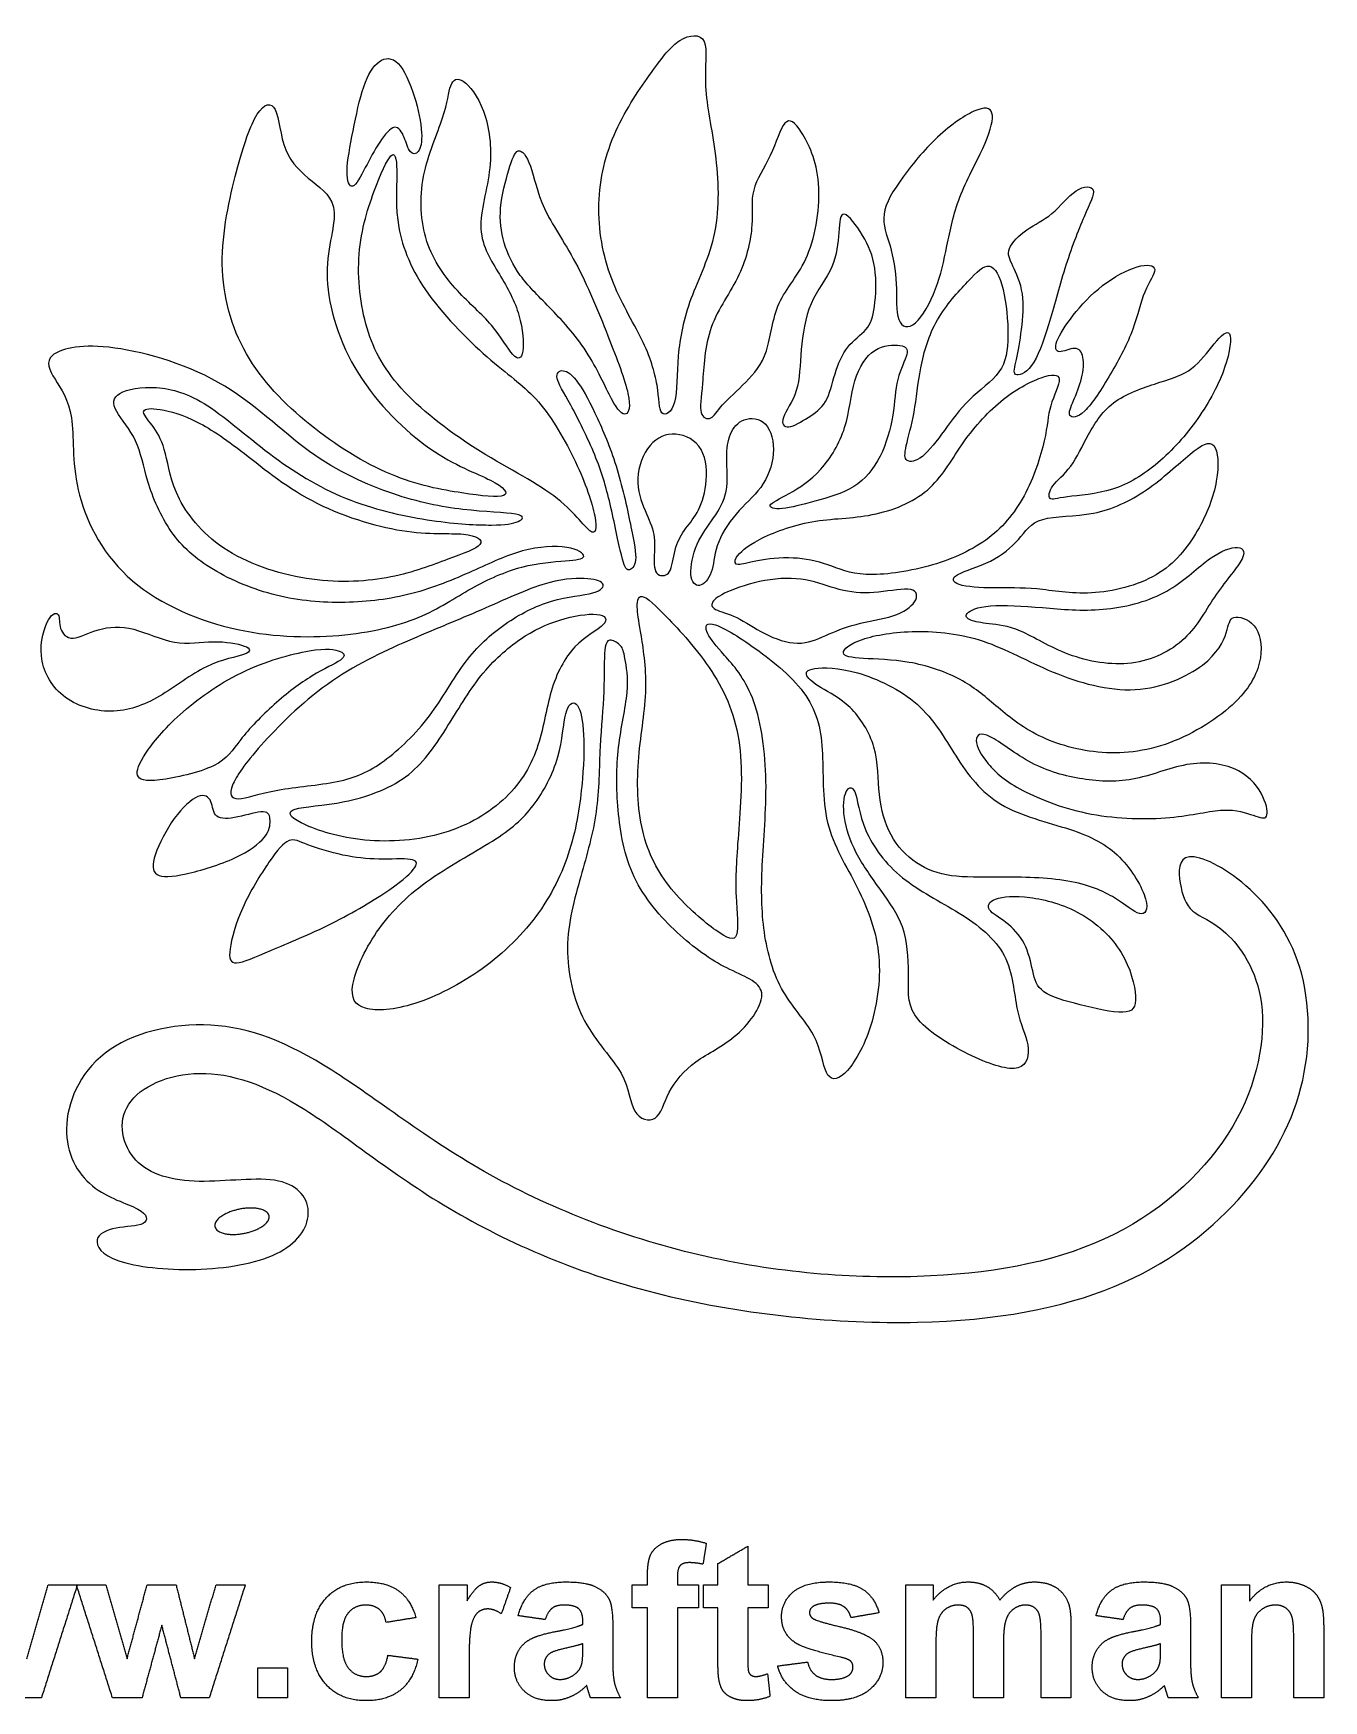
# Model space of a CAD drawing. Header units: millimetres. Extents: x -84 to 83, y -94 to 93.
# Drawn here: x -13.5 to 19.53, y -92.71 to -50.06 of the extents above; entities that cross this region are included whole.
import ezdxf

# ---------------------------------------------------------------- set-up
doc = ezdxf.new("R2010")
doc.units = ezdxf.units.MM
doc.header["$MEASUREMENT"] = 0
doc.layers.add('Default', color=18, linetype='Continuous')

msp = doc.modelspace()

# ---------------------------------------------------------------- linework, layer by layer
at = {"layer": 'Default', "color": 5}
for points, degree in [([(2.326, -51.06), (2.042, -51.458), (1.314, -52.503), (0.839, -54.404), (1.211, -56.422), (2.175, -57.938), (2.535, -59.12), (2.509, -59.955), (3.01, -59.673), (2.959, -58.323), (3.242, -56.884), (4.102, -55.24), (4.012, -53.055), (3.601, -51.359), (3.857, -50.029), (3.019, -50.119), (2.611, -50.663), (2.326, -51.06)], 3), ([(-4.998, -53.495), (-4.88, -53.271), (-4.639, -52.814), (-4.217, -52.312), (-3.981, -52.718), (-3.873, -53.158), (-3.617, -53.158), (-3.506, -52.688), (-3.702, -51.662), (-4.147, -50.663), (-4.659, -50.68), (-5.061, -51.321), (-5.317, -52.577), (-5.531, -53.688), (-5.343, -54.157), (-5.115, -53.719), (-4.998, -53.495)], 3), ([(-3.019, -52.223), (-3.15, -52.62), (-3.639, -53.68), (-3.561, -55.471), (-2.644, -56.718), (-1.7, -57.495), (-1.176, -58.456), (-0.914, -58.351), (-0.984, -57.259), (-1.539, -56.228), (-2.251, -55.164), (-1.678, -53.48), (-1.9, -51.926), (-2.547, -51.121), (-2.852, -51.297), (-2.888, -51.826), (-3.019, -52.223)], 3), ([(-8.293, -53.592), (-8.475, -54.276), (-8.862, -56.006), (-8.216, -58.352), (-6.503, -60.131), (-4.29, -61.514), (-2.415, -61.849), (-1.189, -61.985), (-1.571, -61.513), (-3.277, -60.923), (-5.383, -58.862), (-6.227, -56.183), (-5.546, -54.446), (-6.363, -53.865), (-7.153, -53.157), (-7.225, -51.751), (-7.77, -51.905), (-8.111, -52.909), (-8.293, -53.592)], 3), ([(8.768, -53.73), (9.03, -53.372), (9.702, -52.57), (10.802, -51.868), (11.159, -52.041), (10.884, -52.927), (10.14, -54.261), (9.885, -55.525), (9.661, -56.594), (9.07, -57.664), (8.561, -57.541), (8.632, -56.452), (8.459, -55.453), (8.133, -54.72), (8.507, -54.088), (8.768, -53.73)], 3), ([(3.634, -59.004), (3.665, -58.614), (3.707, -57.519), (4.68, -56.255), (4.971, -54.866), (4.819, -54.082), (5.413, -53.223), (5.729, -52.124), (6.133, -52.427), (6.765, -53.754), (6.424, -55.94), (5.451, -56.887), (5.35, -58.302), (4.756, -58.997), (4.061, -59.604), (3.872, -59.983), (3.518, -59.856), (3.602, -59.393), (3.634, -59.004)], 3), ([(-4.713, -53.945), (-4.884, -54.383), (-5.271, -55.535), (-5.085, -57.573), (-4.289, -59.121), (-2.226, -60.751), (0.083, -61.888), (0.861, -63.061), (0.984, -62.579), (0.466, -61.06), (-0.559, -59.307), (-1.634, -58.627), (-3.591, -56.701), (-4.27, -54.972), (-4.159, -53.552), (-4.246, -52.91), (-4.542, -53.508), (-4.713, -53.945)], 3), ([(-1.324, -53.554), (-1.406, -53.83), (-1.601, -54.56), (-1.486, -55.423), (-1.091, -56.269), (-0.335, -57.003), (0.73, -58.145), (1.352, -59.601), (1.702, -59.93), (1.849, -59.457), (1.256, -57.878), (0.394, -55.79), (-0.534, -54.527), (-0.745, -53.331), (-1.109, -52.901), (-1.242, -53.277), (-1.324, -53.554)], 3), ([(11.579, -56.012), (11.666, -56.192), (11.892, -56.68), (11.809, -57.66), (11.672, -58.466), (11.535, -58.878), (12.075, -58.722), (12.496, -57.578), (12.88, -56.067), (13.43, -54.621), (13.796, -53.962), (13.201, -53.952), (12.588, -54.758), (11.919, -55.033), (11.37, -55.6), (11.492, -55.832), (11.579, -56.012)], 3), ([(7.73, -55.228), (7.886, -55.487), (8.106, -56.001), (8.056, -57.153), (7.886, -57.654), (7.305, -58.025), (7.004, -58.756), (6.834, -59.558), (6.353, -59.878), (5.782, -60.229), (5.581, -59.958), (6.122, -59.257), (6.132, -58.185), (6.323, -56.903), (7.054, -56.051), (7.124, -55.1), (7.174, -54.448), (7.575, -54.969), (7.73, -55.228)], 3), ([(10.42, -56.415), (10.179, -56.67), (9.556, -57.341), (9.172, -58.641), (9.08, -59.785), (8.806, -60.701), (8.796, -61.049), (9.236, -61.003), (9.831, -60.225), (10.399, -59.401), (11.36, -58.76), (11.497, -57.872), (11.369, -56.499), (11.003, -55.812), (10.661, -56.16), (10.42, -56.415)], 3), ([(12.775, -58.204), (12.875, -58.208), (13.21, -58.031), (13.412, -58.297), (13.375, -58.873), (13.119, -59.487), (12.936, -59.899), (13.366, -59.908), (14.098, -58.782), (14.721, -57.592), (14.904, -56.612), (15.38, -56.017), (14.84, -55.926), (13.833, -56.466), (13.073, -57.29), (12.615, -58.004), (12.676, -58.199), (12.775, -58.204)], 3), ([(-8.884, -63.778), (-8.425, -64.052), (-7.289, -64.529), (-5.501, -64.676), (-3.791, -64.466), (-2.199, -63.809), (-0.984, -63.213), (0.296, -63.14), (0.757, -63.486), (0.228, -63.552), (-0.965, -63.629), (-2.306, -64.219), (-3.505, -65.059), (-5.529, -65.555), (-8.439, -65.48), (-11.382, -64.136), (-12.573, -61.637), (-12.391, -59.717), (-12.99, -58.863), (-13.289, -58.265), (-11.883, -57.876), (-8.558, -58.778), (-6.445, -60.951), (-4.209, -61.939), (-2.485, -62.292), (-0.843, -62.326), (-1.019, -62.572), (-1.605, -62.666), (-3.189, -62.584), (-5.417, -62.115), (-7.376, -60.965), (-9.112, -59.382), (-10.367, -59.03), (-11.458, -59.23), (-11.481, -59.675), (-10.785, -60.446), (-10.637, -61.458), (-10.041, -62.886), (-9.342, -63.504), (-8.884, -63.778)], 3), ([(12.974, -61.917), (13.258, -61.879), (14.172, -61.819), (15.299, -61.125), (16.363, -59.953), (17.102, -58.556), (17.219, -57.492), (16.75, -57.943), (16.182, -58.727), (15.443, -58.952), (14.091, -59.385), (13.478, -60.332), (13.09, -61.206), (12.513, -61.639), (12.468, -62.045), (12.691, -61.954), (12.974, -61.917)], 3), ([(6.509, -62.026), (6.837, -61.936), (7.582, -61.738), (8.234, -60.934), (8.555, -59.792), (8.572, -58.878), (8.953, -58.184), (8.792, -58.014), (8.005, -58.031), (7.455, -58.878), (7.371, -60.164), (6.694, -61.307), (5.805, -61.882), (5.196, -62.153), (5.61, -62.28), (6.18, -62.116), (6.509, -62.026)], 3), ([(0.263, -59.573), (0.452, -59.921), (0.942, -60.905), (1.273, -62.024), (1.586, -63.635), (1.72, -63.858), (1.989, -63.635), (1.837, -62.829), (1.479, -61.156), (0.942, -59.858), (0.432, -58.892), (0.047, -58.605), (-0.195, -58.82), (0.074, -59.226), (0.263, -59.573)], 3), ([(5.043, -63.549), (5.292, -63.502), (5.977, -63.431), (6.847, -63.624), (7.661, -64.008), (9.462, -63.753), (10.976, -63.099), (11.934, -61.975), (12.471, -60.333), (12.471, -59.601), (12.93, -58.77), (12.403, -58.77), (11.25, -59.376), (10.205, -60.578), (9.539, -61.848), (7.977, -62.482), (6.424, -62.454), (4.929, -63.02), (4.408, -63.512), (4.486, -63.711), (4.794, -63.596), (5.043, -63.549)], 3), ([(-10.412, -60.144), (-10.293, -60.313), (-10.085, -60.713), (-9.935, -61.924), (-8.701, -63.423), (-6.314, -64.172), (-4.238, -64.034), (-2.819, -63.48), (-1.816, -63.134), (-2.3, -62.789), (-3.892, -62.938), (-6.498, -62.131), (-8.286, -60.609), (-9.474, -59.848), (-10.431, -59.617), (-10.8, -59.698), (-10.531, -59.975), (-10.412, -60.144)], 3), ([(4.255, -60.925), (4.256, -61.181), (4.316, -61.823), (3.938, -62.453), (3.442, -63.083), (3.262, -64.001), (3.536, -64.298), (3.923, -63.893), (3.923, -63.2), (4.463, -62.3), (5.183, -61.733), (5.543, -60.814), (5.318, -59.914), (4.643, -59.869), (4.31, -60.292), (4.254, -60.67), (4.255, -60.925)], 3), ([(2.398, -63.461), (2.402, -63.306), (2.441, -62.863), (2.169, -62.314), (1.863, -61.465), (2.239, -60.488), (2.932, -60.199), (3.724, -60.598), (3.77, -61.655), (3.51, -62.378), (3.152, -62.753), (2.903, -63.244), (2.834, -63.949), (2.487, -63.938), (2.412, -63.793), (2.393, -63.616), (2.398, -63.461)], 3), ([(12.191, -64.273), (12.592, -64.311), (13.503, -64.493), (15.401, -64.041), (16.375, -62.797), (16.883, -61.485), (16.806, -60.359), (16.214, -60.697), (15.029, -61.815), (13.674, -62.45), (12.15, -62.374), (11.774, -63.01), (11.064, -63.61), (9.981, -63.901), (10.04, -64.198), (11.098, -64.265), (11.79, -64.235), (12.191, -64.273)], 3), ([(10.974, -65.163), (11.183, -65.187), (11.702, -65.227), (12.929, -66.031), (14.665, -66.336), (16.104, -65.633), (16.739, -64.363), (17.644, -63.39), (17.357, -63.093), (16.527, -63.491), (15.553, -64.465), (13.86, -64.888), (12.32, -64.744), (10.855, -64.643), (10.288, -64.914), (10.449, -65.083), (10.765, -65.139), (10.974, -65.163)], 3), ([(-5.968, -66.713), (-5.296, -66.233), (-3.821, -65.539), (-2.181, -64.897), (-0.343, -64.029), (0.696, -63.976), (1.188, -64.105), (1.006, -64.408), (-0.236, -64.496), (-1.449, -65.125), (-2.473, -66.05), (-3.28, -67.568), (-4.554, -68.796), (-5.6, -69.257), (-7.359, -69.371), (-8.398, -69.765), (-8.535, -69.394), (-7.852, -68.414), (-6.639, -67.192), (-5.968, -66.713)], 3), ([(4.368, -64.309), (4.624, -64.206), (5.379, -63.969), (6.435, -64.012), (7.221, -64.367), (8.125, -64.392), (9.122, -64.181), (9.164, -64.603), (8.598, -65), (7.5, -65.152), (6.782, -65.465), (6.106, -65.761), (5.193, -65.448), (4.5, -64.941), (3.866, -64.814), (3.841, -64.586), (4.111, -64.412), (4.368, -64.309)], 3), ([(2.07, -65.488), (2.127, -65.837), (2.28, -66.892), (1.915, -68.649), (2.01, -70.677), (2.821, -72.07), (4.105, -73.152), (4.619, -73.355), (4.457, -72.138), (4.511, -70.894), (4.754, -68.284), (4.051, -66.432), (2.659, -64.905), (1.983, -64.269), (1.942, -64.797), (2.014, -65.139), (2.07, -65.488)], 3), ([(-12.734, -67.001), (-12.408, -67.263), (-11.483, -67.545), (-10.267, -67.106), (-9.058, -66.128), (-7.879, -65.951), (-7.956, -65.72), (-8.881, -65.566), (-9.859, -65.758), (-10.96, -65.204), (-11.861, -65.258), (-12.538, -65.658), (-12.862, -65.296), (-12.793, -64.857), (-13.101, -64.888), (-13.439, -65.974), (-13.06, -66.739), (-12.734, -67.001)], 3), ([(-1.028, -65.559), (-1.367, -65.789), (-2.069, -66.406), (-2.93, -67.883), (-3.829, -69.193), (-5.563, -69.81), (-7.079, -69.848), (-6.886, -70.221), (-5.216, -70.799), (-3.032, -70.683), (-1.337, -69.746), (-0.502, -68.397), (-0.309, -66.83), (0.307, -65.635), (1.296, -65.16), (1.078, -64.839), (-0.039, -65.022), (-0.69, -65.328), (-1.028, -65.559)], 3), ([(4.2, -65.971), (4.417, -66.215), (4.995, -66.864), (5.35, -69.022), (5.133, -71.341), (5.138, -72.944), (5.542, -74.581), (6.636, -75.675), (6.745, -76.824), (7.216, -76.879), (7.982, -75.675), (8.31, -73.629), (7.654, -71.877), (6.647, -70.332), (6.778, -68.269), (6.428, -66.901), (4.83, -65.639), (3.703, -64.993), (3.693, -65.405), (3.983, -65.728), (4.2, -65.971)], 3), ([(11.086, -67.212), (11.387, -67.465), (12.053, -68.041), (13.72, -68.564), (15.581, -68.38), (17.501, -67.158), (18.034, -65.995), (17.84, -65.094), (17.113, -64.9), (17.113, -65.307), (16.677, -66.228), (14.767, -67.1), (12.508, -66.451), (10.841, -65.481), (9.047, -65.287), (7.564, -65.53), (7.06, -65.966), (7.632, -66.063), (8.921, -66.082), (10.249, -66.519), (10.786, -66.958), (11.086, -67.212)], 3), ([(1.649, -66.053), (1.684, -66.238), (1.79, -66.822), (1.424, -68.307), (1.424, -69.89), (1.729, -71.702), (2.978, -73.148), (4.261, -74.058), (5.521, -74.432), (4.544, -75.817), (3.383, -76.311), (2.701, -77.152), (2.512, -77.98), (1.786, -77.776), (1.757, -76.688), (0.48, -75.454), (0.016, -73.423), (0.524, -71.591), (0.988, -69.995), (0.988, -68.253), (1.138, -66.865), (1.099, -65.654), (1.269, -65.538), (1.578, -65.715), (1.613, -65.869), (1.649, -66.053)], 3), ([(-8.187, -68.125), (-7.971, -67.851), (-7.338, -67.19), (-6.338, -66.434), (-5.482, -66.064), (-5.54, -65.854), (-6.212, -65.745), (-8.229, -66.308), (-9.867, -67.509), (-10.724, -68.559), (-10.934, -69.106), (-10.497, -69.248), (-8.632, -68.837), (-8.402, -68.4), (-8.187, -68.125)], 3), ([(7.413, -67.308), (7.672, -67.56), (8.145, -68.295), (8.113, -69.572), (8.39, -70.621), (9.08, -71.341), (9.954, -71.67), (11.136, -71.629), (13.121, -71.67), (14.273, -72.164), (14.87, -72.729), (15.147, -72.369), (14.386, -71.012), (13.173, -70.395), (11.095, -69.932), (10.087, -68.564), (9.296, -67.124), (7.496, -66.281), (6.334, -66.271), (6.231, -66.476), (6.591, -66.785), (7.154, -67.056), (7.413, -67.308)], 3), ([(-1.746, -70.722), (-2.228, -71.026), (-3.555, -71.729), (-4.801, -73.013), (-5.482, -74.555), (-5.161, -75.107), (-3.812, -75.017), (-1.95, -74.079), (-0.447, -72.602), (0.362, -70.842), (0.594, -69.044), (0.619, -67.785), (0.427, -67.053), (0.08, -67.297), (0.041, -68.556), (-0.665, -69.905), (-1.265, -70.418), (-1.746, -70.722)], 3), ([(12.057, -68.719), (12.474, -68.941), (13.36, -69.186), (14.717, -69.235), (16.122, -68.614), (17.48, -68.828), (18.061, -69.623), (18.139, -70.204), (17.8, -70.088), (17.053, -69.826), (15.744, -70.185), (13.534, -70.146), (11.653, -69.419), (10.878, -68.75), (10.529, -68.072), (10.858, -67.858), (11.64, -68.498), (12.057, -68.719)], 3), ([(-8.95, -69.715), (-8.897, -69.838), (-8.902, -70.179), (-8.291, -70.141), (-7.49, -69.881), (-7.413, -70.179), (-7.467, -70.599), (-8.207, -71.171), (-9.718, -71.629), (-10.443, -71.667), (-10.466, -71.156), (-9.909, -70.072), (-9.222, -69.439), (-9.003, -69.591), (-8.95, -69.715)], 3), ([(8.281, -72.098), (8.5, -72.405), (8.885, -72.97), (8.922, -74.322), (8.86, -75.281), (10.606, -76.326), (11.896, -76.719), (12.056, -75.932), (11.626, -75.158), (11.564, -73.56), (10.249, -72.516), (8.651, -71.754), (7.668, -70.426), (7.57, -69.234), (7.238, -69.406), (7.226, -70.205), (7.57, -71.127), (8.062, -71.79), (8.281, -72.098)], 3), ([(-6.468, -70.819), (-6.238, -70.907), (-5.545, -71.116), (-4.668, -71.209), (-3.7, -71.146), (-3.628, -71.345), (-4.188, -71.887), (-5.861, -72.882), (-7.534, -73.56), (-8.42, -73.967), (-8.528, -73.614), (-8.221, -72.457), (-7.407, -71.128), (-6.928, -70.585), (-6.699, -70.73), (-6.468, -70.819)], 3), ([(3.726, -81.351), (5.692, -81.794), (9.675, -82.073), (14.414, -81.137), (17.641, -78.09), (18.258, -74.605), (16.963, -72.812), (16.08, -72.606), (15.825, -71.843), (15.795, -70.813), (17.574, -71.661), (19.18, -73.743), (19.238, -77.115), (17.578, -79.978), (14.495, -82.354), (9.492, -83.306), (2.363, -82.619), (-3.197, -80.206), (-6.686, -77.249), (-9.309, -76.354), (-11.482, -77.32), (-11.09, -79.103), (-9.366, -79.571), (-6.946, -79.176), (-6.192, -80.24), (-7.023, -81.409), (-9.347, -81.783), (-11.621, -81.528), (-12.029, -80.858), (-11.426, -80.58), (-10.53, -80.577), (-10.578, -80.128), (-12.096, -79.726), (-12.94, -78.206), (-12.023, -75.891), (-8.911, -75.113), (-6.029, -76.24), (-2.118, -79.418), (1.761, -80.909), (3.726, -81.351)], 3), ([(11.401, -72.805), (11.577, -72.941), (11.926, -73.307), (12.092, -74.085), (12.225, -74.616), (13.247, -74.908), (14.574, -75.214), (14.813, -74.855), (14.481, -73.528), (13.353, -72.466), (11.933, -72.094), (11.004, -72.161), (10.871, -72.493), (11.225, -72.67), (11.401, -72.805)], 3), ([(-7.461, -80.311), (-7.454, -80.345), (-7.468, -80.417), (-7.533, -80.5), (-7.612, -80.567), (-7.701, -80.621), (-7.795, -80.667), (-7.892, -80.704), (-7.991, -80.734), (-8.093, -80.757), (-8.195, -80.774), (-8.299, -80.784), (-8.403, -80.786), (-8.507, -80.78), (-8.609, -80.763), (-8.709, -80.731), (-8.8, -80.679), (-8.86, -80.587), (-8.839, -80.479), (-8.775, -80.396), (-8.695, -80.329), (-8.606, -80.274), (-8.513, -80.229), (-8.415, -80.192), (-8.316, -80.161), (-8.215, -80.138), (-8.112, -80.121), (-8.008, -80.111), (-7.904, -80.109), (-7.801, -80.115), (-7.698, -80.133), (-7.598, -80.164), (-7.508, -80.217), (-7.467, -80.278), (-7.461, -80.311)], 3), ([(2.301, -88.991), (2.378, -88.813), (2.583, -88.701)], 2), ([(2.583, -88.701), (2.788, -88.588), (3.102, -88.588)], 2), ([(3.102, -88.588), (3.423, -88.588), (3.731, -88.687)], 2), ([(3.731, -88.687), (3.688, -88.956), (3.645, -89.224)], 2), ([(2.225, -89.532), (2.225, -89.17), (2.301, -88.991)], 2), ([(4.027, -89.206), (4.41, -88.983), (4.793, -88.761)], 2), ([(4.793, -88.761), (4.793, -89.255), (4.793, -89.749)], 2), ([(2.225, -89.749), (2.225, -89.641), (2.225, -89.532)], 2), ([(3.062, -89.257), (2.99, -89.333), (2.99, -89.549)], 2), ([(2.99, -89.549), (2.99, -89.649), (2.99, -89.749)], 2), ([(3.298, -89.181), (3.133, -89.181), (3.062, -89.257)], 2), ([(3.645, -89.224), (3.464, -89.181), (3.298, -89.181)], 2), ([(4.027, -89.749), (4.027, -89.477), (4.027, -89.206)], 2), ([(-13.664, -91.642), (-13.39, -90.695), (-13.116, -89.749)], 2), ([(-12.368, -89.749), (-12.828, -91.193), (-13.288, -92.638)], 2), ([(-13.116, -89.749), (-12.742, -89.749), (-12.368, -89.749)], 2), ([(-11.469, -92.638), (-11.931, -91.193), (-12.392, -89.749)], 2), ([(-12.392, -89.749), (-12.017, -89.749), (-11.643, -89.749)], 2), ([(-11.643, -89.749), (-11.369, -90.695), (-11.096, -91.642)], 2), ([(-11.096, -91.642), (-10.839, -90.695), (-10.583, -89.749)], 2), ([(-10.583, -89.749), (-10.212, -89.749), (-9.841, -89.749)], 2), ([(-9.841, -89.749), (-9.604, -90.695), (-9.368, -91.642)], 2), ([(-9.368, -91.642), (-9.093, -90.695), (-8.819, -89.749)], 2), ([(-8.071, -89.749), (-8.532, -91.193), (-8.992, -92.638)], 2), ([(-8.819, -89.749), (-8.445, -89.749), (-8.071, -89.749)], 2), ([(-5.992, -90.076), (-5.617, -89.675), (-4.978, -89.675)], 2), ([(-4.978, -89.675), (-4.454, -89.675), (-4.145, -89.9)], 2), ([(-4.145, -89.9), (-3.836, -90.126), (-3.701, -90.588)], 2), ([(-3.108, -92.638), (-3.108, -91.193), (-3.108, -89.749)], 2), ([(-3.108, -89.749), (-2.75, -89.749), (-2.392, -89.749)], 2), ([(-2.392, -89.749), (-2.392, -89.953), (-2.392, -90.157)], 2), ([(-2.392, -90.157), (-2.218, -89.868), (-2.079, -89.771)], 2), ([(-2.079, -89.771), (-1.939, -89.675), (-1.763, -89.675)], 2), ([(-1.763, -89.675), (-1.513, -89.675), (-1.281, -89.82)], 2), ([(-1.281, -89.82), (-1.398, -90.155), (-1.516, -90.49)], 2), ([(-1.084, -90.539), (-0.969, -90.098), (-0.689, -89.887)], 2), ([(-0.689, -89.887), (-0.408, -89.675), (0.144, -89.675)], 2), ([(0.144, -89.675), (0.645, -89.675), (0.891, -89.796)], 2), ([(0.891, -89.796), (1.136, -89.917), (1.236, -90.104)], 2), ([(1.83, -89.749), (2.027, -89.749), (2.225, -89.749)], 2), ([(1.83, -90.341), (1.83, -90.045), (1.83, -89.749)], 2), ([(2.99, -89.749), (3.262, -89.749), (3.534, -89.749)], 2), ([(3.534, -89.749), (3.534, -90.045), (3.534, -90.341)], 2), ([(3.657, -90.341), (3.657, -90.045), (3.657, -89.749)], 2), ([(3.657, -89.749), (3.842, -89.749), (4.027, -89.749)], 2), ([(4.793, -89.749), (5.052, -89.749), (5.311, -89.749)], 2), ([(5.311, -89.749), (5.311, -90.045), (5.311, -90.341)], 2), ([(5.657, -90.569), (5.657, -90.19), (5.954, -89.932)], 2), ([(5.954, -89.932), (6.25, -89.675), (6.873, -89.675)], 2), ([(6.873, -89.675), (7.466, -89.675), (7.754, -89.874)], 2), ([(7.754, -89.874), (8.042, -90.074), (8.151, -90.465)], 2), ([(8.842, -89.749), (9.188, -89.749), (9.534, -89.749)], 2), ([(8.842, -92.638), (8.842, -91.193), (8.842, -89.749)], 2), ([(9.534, -90.14), (9.911, -89.675), (10.432, -89.675)], 2), ([(9.534, -89.749), (9.534, -89.945), (9.534, -90.14)], 2), ([(10.432, -89.675), (10.709, -89.675), (10.912, -89.79)], 2), ([(10.912, -89.79), (11.116, -89.906), (11.246, -90.14)], 2), ([(11.246, -90.14), (11.436, -89.906), (11.655, -89.79)], 2), ([(11.655, -89.79), (11.874, -89.675), (12.123, -89.675)], 2), ([(12.123, -89.675), (12.44, -89.675), (12.659, -89.804)], 2), ([(12.659, -89.804), (12.878, -89.934), (12.986, -90.185)], 2), ([(13.706, -90.539), (13.821, -90.098), (14.101, -89.887)], 2), ([(14.101, -89.887), (14.382, -89.675), (14.934, -89.675)], 2), ([(14.934, -89.675), (15.435, -89.675), (15.681, -89.796)], 2), ([(15.681, -89.796), (15.926, -89.917), (16.026, -90.104)], 2), ([(16.916, -92.638), (16.916, -91.193), (16.916, -89.749)], 2), ([(16.916, -89.749), (17.274, -89.749), (17.632, -89.749)], 2), ([(17.632, -90.17), (18.006, -89.675), (18.574, -89.675)], 2), ([(17.632, -89.749), (17.632, -89.959), (17.632, -90.17)], 2), ([(18.574, -89.675), (18.824, -89.675), (19.031, -89.766)], 2), ([(19.031, -89.766), (19.238, -89.858), (19.344, -89.999)], 2), ([(-6.368, -91.196), (-6.368, -90.476), (-5.992, -90.076)], 2), ([(-4.983, -90.267), (-5.266, -90.267), (-5.434, -90.468)], 2), ([(-4.637, -90.379), (-4.77, -90.267), (-4.983, -90.267)], 2), ([(-4.466, -90.712), (-4.504, -90.491), (-4.637, -90.379)], 2), ([(-1.857, -90.366), (-2.01, -90.366), (-2.115, -90.455)], 2), ([(-1.516, -90.49), (-1.699, -90.366), (-1.857, -90.366)], 2), ([(-0.218, -90.35), (-0.326, -90.432), (-0.392, -90.638)], 2), ([(0.081, -90.267), (-0.111, -90.267), (-0.218, -90.35)], 2), ([(0.468, -90.363), (0.366, -90.267), (0.081, -90.267)], 2), ([(0.571, -90.684), (0.571, -90.459), (0.468, -90.363)], 2), ([(1.236, -90.104), (1.336, -90.291), (1.336, -90.79)], 2), ([(2.225, -90.341), (2.027, -90.341), (1.83, -90.341)], 2), ([(2.225, -92.638), (2.225, -91.49), (2.225, -90.341)], 2), ([(3.534, -90.341), (3.262, -90.341), (2.99, -90.341)], 2), ([(2.99, -90.341), (2.99, -91.49), (2.99, -92.638)], 2), ([(4.027, -90.341), (3.842, -90.341), (3.657, -90.341)], 2), ([(4.027, -91.615), (4.027, -90.978), (4.027, -90.341)], 2), ([(5.311, -90.341), (5.052, -90.341), (4.793, -90.341)], 2), ([(4.793, -90.341), (4.793, -90.938), (4.793, -91.534)], 2), ([(6.46, -90.304), (6.373, -90.365), (6.373, -90.461)], 2), ([(6.892, -90.218), (6.59, -90.218), (6.46, -90.304)], 2), ([(7.26, -90.313), (7.131, -90.218), (6.892, -90.218)], 2), ([(7.435, -90.588), (7.389, -90.409), (7.26, -90.313)], 2), ([(9.866, -90.363), (9.728, -90.458), (9.668, -90.638)], 2), ([(10.179, -90.267), (10.005, -90.267), (9.866, -90.363)], 2), ([(10.407, -90.327), (10.323, -90.267), (10.179, -90.267)], 2), ([(10.531, -90.509), (10.491, -90.387), (10.407, -90.327)], 2), ([(11.6, -90.365), (11.46, -90.463), (11.398, -90.652)], 2), ([(11.898, -90.267), (11.74, -90.267), (11.6, -90.365)], 2), ([(12.221, -90.431), (12.116, -90.267), (11.898, -90.267)], 2), ([(12.986, -90.185), (13.065, -90.37), (13.065, -90.785)], 2), ([(14.572, -90.35), (14.465, -90.432), (14.398, -90.638)], 2), ([(14.872, -90.267), (14.679, -90.267), (14.572, -90.35)], 2), ([(15.258, -90.363), (15.156, -90.267), (14.872, -90.267)], 2), ([(15.361, -90.684), (15.361, -90.459), (15.258, -90.363)], 2), ([(16.026, -90.104), (16.126, -90.291), (16.126, -90.79)], 2), ([(17.952, -90.376), (17.797, -90.485), (17.739, -90.665)], 2), ([(18.303, -90.267), (18.107, -90.267), (17.952, -90.376)], 2), ([(18.563, -90.344), (18.455, -90.267), (18.303, -90.267)], 2), ([(18.72, -90.557), (18.672, -90.42), (18.563, -90.344)], 2), ([(19.344, -89.999), (19.45, -90.141), (19.492, -90.321)], 2), ([(19.492, -90.321), (19.534, -90.502), (19.534, -90.837)], 2), ([(-10.207, -90.78), (-10.459, -91.709), (-10.712, -92.638)], 2), ([(-9.718, -92.638), (-9.962, -91.709), (-10.207, -90.78)], 2), ([(-5.434, -90.468), (-5.602, -90.669), (-5.602, -91.139)], 2), ([(-3.701, -90.588), (-4.084, -90.65), (-4.466, -90.712)], 2), ([(-2.282, -90.775), (-2.343, -91.006), (-2.343, -91.744)], 2), ([(-2.115, -90.455), (-2.221, -90.543), (-2.282, -90.775)], 2), ([(-0.392, -90.638), (-0.738, -90.588), (-1.084, -90.539)], 2), ([(-0.155, -90.949), (0.369, -90.848), (0.571, -90.761)], 2), ([(0.571, -90.761), (0.571, -90.722), (0.571, -90.684)], 2), ([(1.336, -90.79), (1.336, -91.238), (1.336, -91.686)], 2), ([(6, -91.224), (5.657, -90.988), (5.657, -90.569)], 2), ([(6.373, -90.461), (6.373, -90.544), (6.449, -90.603)], 2), ([(6.449, -90.603), (6.552, -90.68), (7.161, -90.821)], 2), ([(7.161, -90.821), (7.77, -90.962), (8.011, -91.165)], 2), ([(8.151, -90.465), (7.793, -90.527), (7.435, -90.588)], 2), ([(9.668, -90.638), (9.608, -90.817), (9.608, -91.233)], 2), ([(10.571, -91.054), (10.571, -90.632), (10.531, -90.509)], 2), ([(11.398, -90.652), (11.336, -90.841), (11.336, -91.25)], 2), ([(12.299, -90.986), (12.299, -90.556), (12.221, -90.431)], 2), ([(13.065, -90.785), (13.065, -91.711), (13.065, -92.638)], 2), ([(14.398, -90.638), (14.052, -90.588), (13.706, -90.539)], 2), ([(14.636, -90.949), (15.159, -90.848), (15.361, -90.761)], 2), ([(15.361, -90.761), (15.361, -90.722), (15.361, -90.684)], 2), ([(16.126, -90.79), (16.126, -91.238), (16.126, -91.686)], 2), ([(17.739, -90.665), (17.682, -90.844), (17.682, -91.329)], 2), ([(18.768, -91.163), (18.768, -90.694), (18.72, -90.557)], 2), ([(19.534, -90.837), (19.534, -91.737), (19.534, -92.638)], 2), ([(-5.992, -92.31), (-6.368, -91.907), (-6.368, -91.196)], 2), ([(-5.602, -91.139), (-5.602, -91.663), (-5.43, -91.879)], 2), ([(-1.068, -91.421), (-0.954, -91.229), (-0.748, -91.127)], 2), ([(-0.748, -91.127), (-0.542, -91.025), (-0.155, -90.949)], 2), ([(0.571, -91.255), (0.43, -91.304), (0.125, -91.372)], 2), ([(0.571, -91.407), (0.571, -91.331), (0.571, -91.255)], 2), ([(7.174, -91.601), (6.248, -91.394), (6, -91.224)], 2), ([(8.011, -91.165), (8.25, -91.37), (8.25, -91.737)], 2), ([(9.608, -91.233), (9.608, -91.936), (9.608, -92.638)], 2), ([(10.571, -92.638), (10.571, -91.846), (10.571, -91.054)], 2), ([(11.336, -91.25), (11.336, -91.944), (11.336, -92.638)], 2), ([(12.299, -92.638), (12.299, -91.812), (12.299, -90.986)], 2), ([(13.722, -91.421), (13.836, -91.229), (14.042, -91.127)], 2), ([(14.042, -91.127), (14.248, -91.025), (14.636, -90.949)], 2), ([(15.361, -91.255), (15.22, -91.304), (14.915, -91.372)], 2), ([(15.361, -91.407), (15.361, -91.331), (15.361, -91.255)], 2), ([(18.768, -92.638), (18.768, -91.9), (18.768, -91.163)], 2), ([(-4.612, -91.972), (-4.474, -91.85), (-4.417, -91.551)], 2), ([(-4.417, -91.551), (-4.034, -91.601), (-3.652, -91.65)], 2), ([(-3.652, -91.65), (-3.768, -92.176), (-4.099, -92.444)], 2), ([(-1.182, -91.858), (-1.182, -91.613), (-1.068, -91.421)], 2), ([(-0.273, -91.505), (-0.417, -91.611), (-0.417, -91.774)], 2), ([(0.125, -91.372), (-0.18, -91.44), (-0.273, -91.505)], 2), ([(0.542, -91.78), (0.571, -91.682), (0.571, -91.407)], 2), ([(1.336, -91.686), (1.336, -92.067), (1.378, -92.249)], 2), ([(4.052, -92.159), (4.027, -92.024), (4.027, -91.615)], 2), ([(4.793, -91.534), (4.793, -91.897), (4.808, -91.957)], 2), ([(7.43, -91.704), (7.373, -91.649), (7.174, -91.601)], 2), ([(13.608, -91.858), (13.608, -91.613), (13.722, -91.421)], 2), ([(14.517, -91.505), (14.373, -91.611), (14.373, -91.774)], 2), ([(14.915, -91.372), (14.61, -91.44), (14.517, -91.505)], 2), ([(15.332, -91.78), (15.361, -91.682), (15.361, -91.407)], 2), ([(16.126, -91.686), (16.126, -92.067), (16.168, -92.249)], 2), ([(17.682, -91.329), (17.682, -91.983), (17.682, -92.638)], 2), ([(-7.75, -92.638), (-7.75, -92.255), (-7.75, -91.872)], 2), ([(-7.75, -91.872), (-7.368, -91.872), (-6.985, -91.872)], 2), ([(-6.985, -91.872), (-6.985, -92.255), (-6.985, -92.638)], 2), ([(-5.43, -91.879), (-5.258, -92.094), (-4.967, -92.094)], 2), ([(-4.967, -92.094), (-4.751, -92.094), (-4.612, -91.972)], 2), ([(-2.343, -91.744), (-2.343, -92.191), (-2.343, -92.638)], 2), ([(-0.926, -92.47), (-1.182, -92.228), (-1.182, -91.858)], 2), ([(-0.417, -91.774), (-0.417, -91.935), (-0.302, -92.052)], 2), ([(-0.302, -92.052), (-0.188, -92.169), (-0.01, -92.169)], 2), ([(-0.01, -92.169), (0.188, -92.169), (0.367, -92.033)], 2), ([(0.367, -92.033), (0.5, -91.929), (0.542, -91.78)], 2), ([(4.808, -91.957), (4.822, -92.017), (4.874, -92.056)], 2), ([(4.874, -92.056), (4.925, -92.094), (5, -92.094)], 2), ([(5, -92.094), (5.103, -92.094), (5.299, -92.022)], 2), ([(5.299, -92.022), (5.33, -92.311), (5.361, -92.601)], 2), ([(5.558, -91.823), (5.941, -91.774), (6.324, -91.724)], 2), ([(6.007, -92.473), (5.664, -92.233), (5.558, -91.823)], 2), ([(6.324, -91.724), (6.373, -91.942), (6.522, -92.056)], 2), ([(6.522, -92.056), (6.671, -92.169), (6.939, -92.169)], 2), ([(6.939, -92.169), (7.235, -92.169), (7.384, -92.058)], 2), ([(7.384, -92.058), (7.484, -91.98), (7.484, -91.85)], 2), ([(7.484, -91.85), (7.484, -91.762), (7.43, -91.704)], 2), ([(8.25, -91.737), (8.25, -92.137), (7.919, -92.424)], 2), ([(13.864, -92.47), (13.608, -92.228), (13.608, -91.858)], 2), ([(14.373, -91.774), (14.373, -91.935), (14.488, -92.052)], 2), ([(14.488, -92.052), (14.602, -92.169), (14.78, -92.169)], 2), ([(14.78, -92.169), (14.978, -92.169), (15.158, -92.033)], 2), ([(15.158, -92.033), (15.291, -91.929), (15.332, -91.78)], 2), ([(-4.985, -92.712), (-5.617, -92.712), (-5.992, -92.31)], 2), ([(-4.099, -92.444), (-4.429, -92.712), (-4.985, -92.712)], 2), ([(-0.225, -92.712), (-0.67, -92.712), (-0.926, -92.47)], 2), ([(0.668, -92.325), (0.473, -92.518), (0.25, -92.615)], 2), ([(0.695, -92.414), (0.676, -92.346), (0.668, -92.325)], 2), ([(0.768, -92.638), (0.739, -92.562), (0.695, -92.414)], 2), ([(1.378, -92.249), (1.419, -92.431), (1.534, -92.638)], 2), ([(4.158, -92.46), (4.081, -92.349), (4.052, -92.159)], 2), ([(4.398, -92.642), (4.234, -92.571), (4.158, -92.46)], 2), ([(6.939, -92.712), (6.35, -92.712), (6.007, -92.473)], 2), ([(7.919, -92.424), (7.588, -92.712), (6.939, -92.712)], 2), ([(14.565, -92.712), (14.12, -92.712), (13.864, -92.47)], 2), ([(15.458, -92.325), (15.263, -92.518), (15.04, -92.615)], 2), ([(15.485, -92.414), (15.466, -92.346), (15.458, -92.325)], 2), ([(15.558, -92.638), (15.529, -92.562), (15.485, -92.414)], 2), ([(16.168, -92.249), (16.21, -92.431), (16.324, -92.638)], 2), ([(-13.288, -92.638), (-13.651, -92.638), (-14.014, -92.638)], 2), ([(-10.712, -92.638), (-11.091, -92.638), (-11.469, -92.638)], 2), ([(-8.992, -92.638), (-9.355, -92.638), (-9.718, -92.638)], 2), ([(-6.985, -92.638), (-7.368, -92.638), (-7.75, -92.638)], 2), ([(-2.343, -92.638), (-2.726, -92.638), (-3.108, -92.638)], 2), ([(0.25, -92.615), (0.027, -92.712), (-0.225, -92.712)], 2), ([(1.534, -92.638), (1.151, -92.638), (0.768, -92.638)], 2), ([(2.99, -92.638), (2.608, -92.638), (2.225, -92.638)], 2), ([(4.765, -92.712), (4.561, -92.712), (4.398, -92.642)], 2), ([(5.361, -92.601), (5.098, -92.712), (4.765, -92.712)], 2), ([(9.608, -92.638), (9.225, -92.638), (8.842, -92.638)], 2), ([(11.336, -92.638), (10.953, -92.638), (10.571, -92.638)], 2), ([(13.065, -92.638), (12.682, -92.638), (12.299, -92.638)], 2), ([(15.04, -92.615), (14.818, -92.712), (14.565, -92.712)], 2), ([(16.324, -92.638), (15.941, -92.638), (15.558, -92.638)], 2), ([(17.682, -92.638), (17.299, -92.638), (16.916, -92.638)], 2), ([(19.534, -92.638), (19.151, -92.638), (18.768, -92.638)], 2)]:
    msp.add_open_spline(points, degree=degree, dxfattribs=at)

doc.saveas('drawing.dxf')
